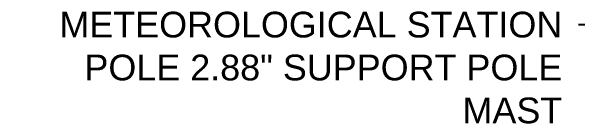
# Model space of a CAD drawing. Header units: feet. Extents: x -17 to 453, y -41 to 31.
# Drawn here: x 3.64 to 5.842, y -8.078 to -7.642 of the extents above; entities that cross this region are included whole.
import ezdxf
from ezdxf import colors
from ezdxf.entities.mleader import LeaderData, LeaderLine
from ezdxf.math import Vec2, Vec3

# ---------------------------------------------------------------- set-up
doc = ezdxf.new("R2010")
doc.units = ezdxf.units.FT
doc.header["$MEASUREMENT"] = 0
doc.layers.add('G-ANNO-TEXT', color=1, linetype='Continuous')
doc.styles.add('NEI-A', font='arial.ttf')

msp = doc.modelspace()

# ---------------------------------------------------------------- leaders
at = {"layer": 'G-ANNO-TEXT'}
ml = msp.add_multileader_mtext('Standard', dxfattribs=at)
ml.set_content('METEOROLOGICAL STATION POLE 2.88" SUPPORT POLE MAST', color=256, style='NEI-A')
ml.set_leader_properties()
ml.build(insert=Vec2(0, 0))
ml.multileader.update_dxf_attribs({"dogleg_length": 0.0625, "arrow_head_size": 0.125})
ctx = ml.context
ctx.base_point, ctx.char_height, ctx.arrow_head_size, ctx.landing_gap_size, ctx.plane_origin = Vec3(3.785758756747383, -7.694090578578361), 0.1, 0.125, 0.0625, Vec3(8.766375738307179, -9.678810061420023)
ctx.text_align_type = 2
notes = []
notes.append((ctx, [(1, (1, 1, 0), (5.907501594400863, -7.694090578578361), (-1, 0), 0.0625, [(0, [(6.555869883332782, -7.957237595357775)], 0, [])])]))
ctx.mtext.insert, ctx.mtext.width, ctx.mtext.alignment, ctx.mtext.flow_direction = Vec3(5.782501594400863, -7.643237918278224), 2.142760416666667, 3, 5
for ctx, leaders in notes:
    for number, flags, end, landing, length, lines in leaders:
        leader = LeaderData()
        leader.index, (leader.has_last_leader_line, leader.has_dogleg_vector, leader.attachment_direction) = number, flags
        leader.last_leader_point, leader.dogleg_vector, leader.dogleg_length = Vec3(end), Vec3(landing), length
        for number, points, colour, breaks in lines:
            line = LeaderLine()
            line.index, line.vertices, line.color, line.breaks = number, Vec3.list(points), colors.encode_raw_color(colour), breaks
            leader.lines.append(line)
        ctx.leaders.append(leader)

doc.saveas('drawing.dxf')
